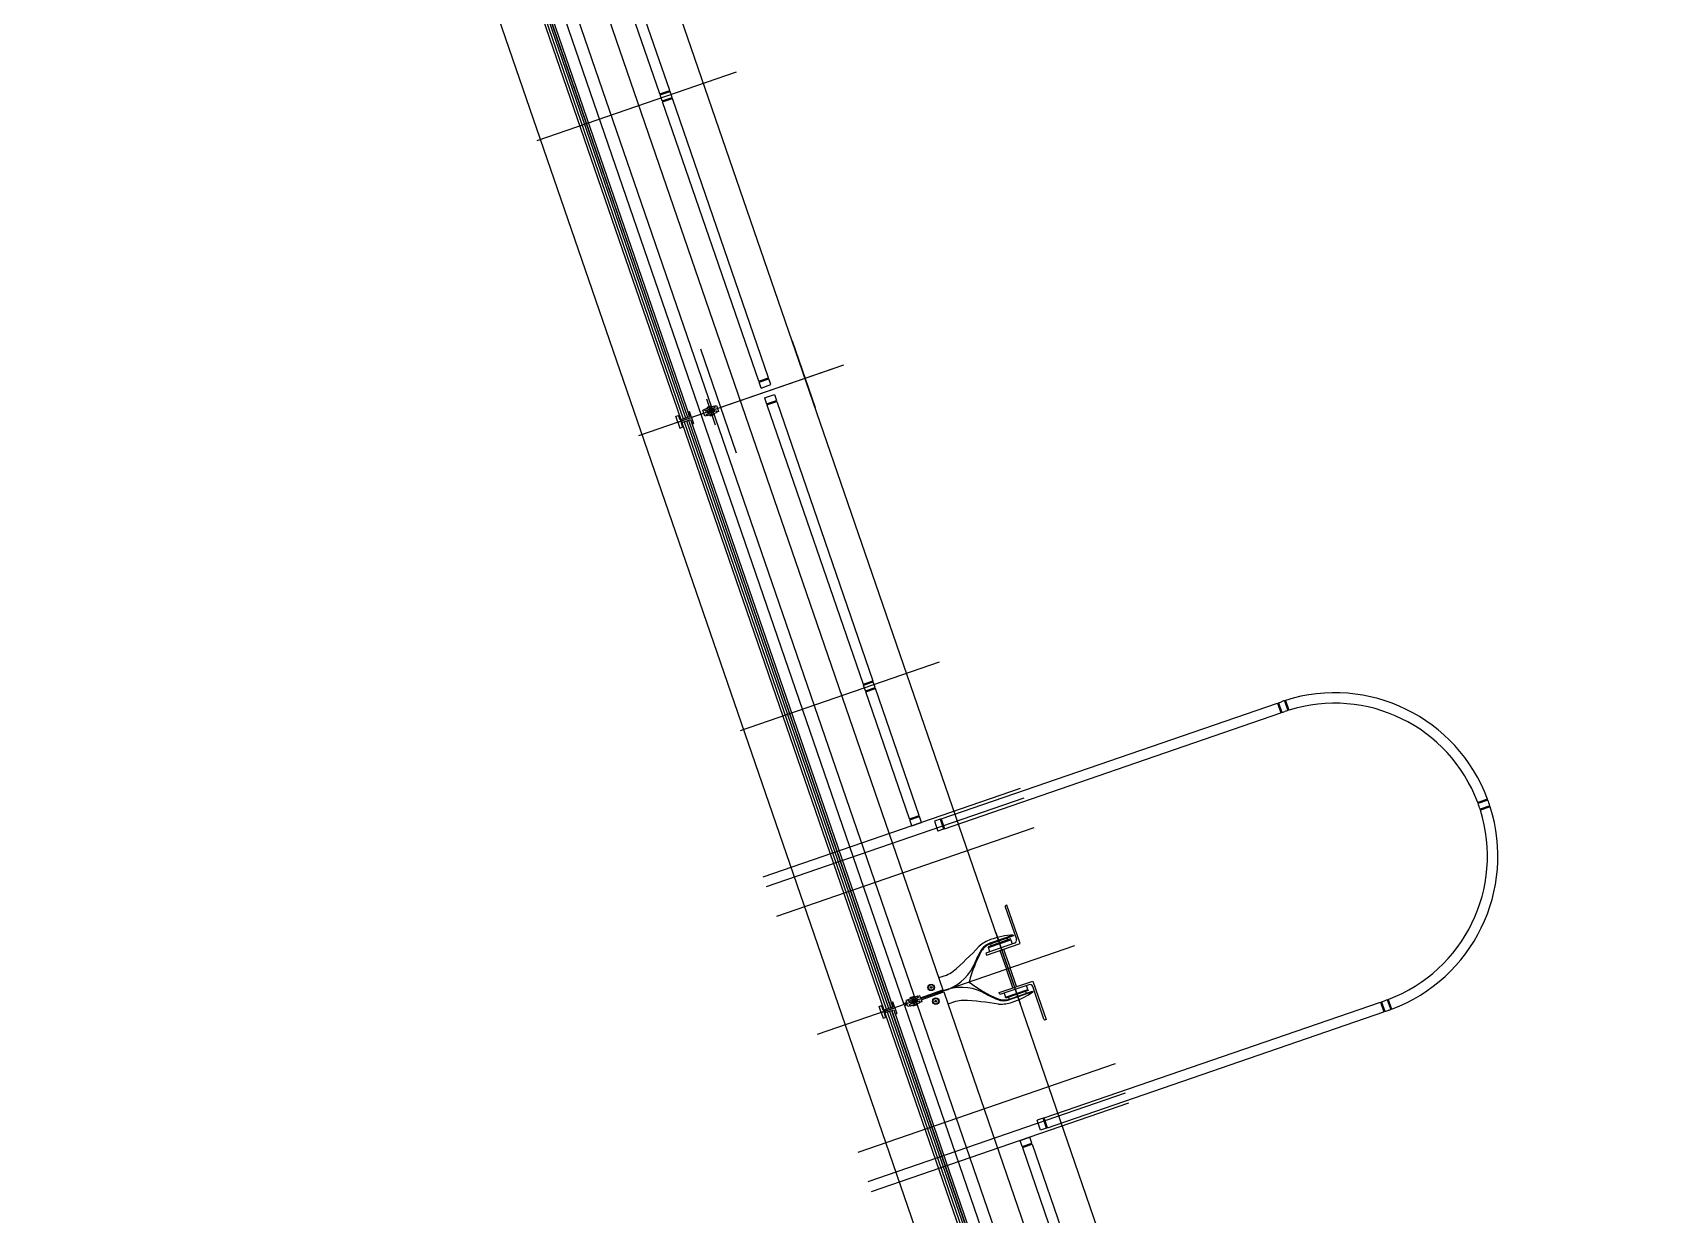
# Model space of a CAD drawing. Extents: x 809487 to 809680, y 818779 to 819225.
# Drawn here: x 809584.46 to 809592.28, y 818915.14 to 818920.82 of the extents above; entities that cross this region are included whole.
import ezdxf

# ---------------------------------------------------------------- set-up
doc = ezdxf.new("R2010")
doc.units = 0
for name, color, linetype in [('F-RC', 7, 'Continuous'), ('MAJ214__', 7, 'Continuous'), ('MAJ270__', 7, 'Continuous'), ('MAJ292__', 7, 'Continuous')]:
    doc.layers.add(name, color=color, linetype=linetype)

msp = doc.modelspace()

# ---------------------------------------------------------------- linework, layer by layer
at = {"layer": 'F-RC'}
for p, q in [((809587.4787, 818920.5232), (809587.0263, 818921.8371)), ((809587.526, 818920.5395), (809587.0809, 818921.8323)), ((809587.4803, 818920.5185), (809587.5276, 818920.5348)), ((809587.4984, 818920.53), (809587.526, 818920.5395)), ((809587.5257, 818920.5341), (809587.5241, 818920.5389)), ((809587.5374, 818920.5064), (809587.5276, 818920.5348)), ((809587.4787, 818920.5232), (809587.4984, 818920.53)), ((809587.4901, 818920.4902), (809587.4803, 818920.5185)), ((809587.4822, 818920.5192), (809587.4806, 818920.5239)), ((809587.4901, 818920.4902), (809587.5374, 818920.5064)), ((809587.4917, 818920.4854), (809587.539, 818920.5017)), ((809587.954, 818919.1428), (809587.4917, 818920.4854)), ((809587.4936, 818920.4861), (809587.492, 818920.4908)), ((809587.5371, 818920.5011), (809587.5355, 818920.5058)), ((809588.0013, 818919.1591), (809587.539, 818920.5017)), ((809587.954, 818919.1428), (809588.0013, 818919.1591)), ((809587.9557, 818919.1381), (809588.003, 818919.1543)), ((809587.9654, 818919.1097), (809587.9557, 818919.1381)), ((809587.9576, 818919.1387), (809587.9559, 818919.1434)), ((809588.0011, 818919.1537), (809587.9994, 818919.1584)), ((809588.0127, 818919.126), (809588.003, 818919.1543)), ((809587.9654, 818919.1097), (809588.0127, 818919.126)), ((809587.9817, 818919.0624), (809588.029, 818919.0787)), ((809587.9817, 818919.0624), (809587.9915, 818919.0341)), ((809587.9915, 818919.0341), (809588.0388, 818919.0503)), ((809588.029, 818919.0787), (809588.0388, 818919.0503)), ((809588.0369, 818919.0497), (809588.0385, 818919.045)), ((809587.9931, 818919.0293), (809588.0404, 818919.0456)), ((809587.9931, 818919.0293), (809588.4554, 818917.6867)), ((809587.9934, 818919.0347), (809587.995, 818919.03)), ((809588.0404, 818919.0456), (809588.5027, 818917.703)), ((809588.4554, 818917.6867), (809588.4751, 818917.6935)), ((809588.4571, 818917.682), (809588.5043, 818917.6982)), ((809588.4668, 818917.6536), (809588.4571, 818917.682)), ((809588.4589, 818917.6826), (809588.4573, 818917.6873)), ((809588.4668, 818917.6536), (809588.5141, 818917.6699)), ((809588.4684, 818917.6489), (809588.5157, 818917.6651)), ((809588.6784, 818917.039), (809588.4684, 818917.6489)), ((809588.4703, 818917.6495), (809588.4687, 818917.6542)), ((809588.4751, 818917.6935), (809588.5027, 818917.703)), ((809588.5024, 818917.6976), (809588.5008, 818917.7023)), ((809588.5141, 818917.6699), (809588.5043, 818917.6982)), ((809588.5138, 818917.6645), (809588.5122, 818917.6692)), ((809588.7257, 818917.0553), (809588.5157, 818917.6651)), ((809588.8315, 818917.0388), (809590.4485, 818917.5956)), ((809590.4485, 818917.5956), (809590.4647, 818917.5483)), ((809590.4491, 818917.5937), (809590.4538, 818917.5953)), ((809590.4532, 818917.5972), (809590.4674, 818917.6021)), ((809590.4532, 818917.5972), (809590.4695, 818917.55)), ((809590.4816, 818917.6069), (809590.4979, 818917.5596)), ((809590.4864, 818917.6084), (809590.5026, 818917.5611)), ((809588.8478, 818916.9916), (809590.4647, 818917.5483)), ((809590.4641, 818917.5502), (809590.4688, 818917.5518)), ((809590.4695, 818917.55), (809590.4836, 818917.5548)), ((809591.4584, 818917.1343), (809591.4111, 818917.118)), ((809591.4602, 818917.1296), (809591.4129, 818917.1133)), ((809591.4699, 818917.1012), (809591.4226, 818917.0849)), ((809591.4714, 818917.0965), (809591.4242, 818917.0802)), ((809588.6784, 818917.039), (809588.6981, 818917.0458)), ((809588.6801, 818917.0343), (809588.7273, 818917.0506)), ((809588.6898, 818917.0059), (809588.6801, 818917.0343)), ((809588.682, 818917.0349), (809588.6803, 818917.0397)), ((809588.6898, 818917.0059), (809588.7371, 818917.0222)), ((809588.6981, 818917.0458), (809588.7257, 818917.0553)), ((809588.7255, 818917.0499), (809588.7238, 818917.0546)), ((809588.7371, 818917.0222), (809588.7273, 818917.0506)), ((809588.8268, 818917.0372), (809588.7984, 818917.0274)), ((809588.7984, 818917.0274), (809588.8147, 818916.9802)), ((809588.8268, 818917.0372), (809588.8431, 818916.9899)), ((809588.8322, 818917.037), (809588.8274, 818917.0353)), ((809588.8315, 818917.0388), (809588.8478, 818916.9916)), ((809588.8431, 818916.9899), (809588.8147, 818916.9802)), ((809588.8471, 818916.9935), (809588.8424, 818916.9918)), ((809589.3264, 818915.6016), (809590.9433, 818916.1584)), ((809590.9433, 818916.1584), (809590.9596, 818916.1111)), ((809590.9481, 818916.16), (809590.9622, 818916.1649)), ((809590.9481, 818916.16), (809590.9643, 818916.1128)), ((809590.9764, 818916.1699), (809590.9927, 818916.1227)), ((809590.9811, 818916.1717), (809590.9973, 818916.1244)), ((809589.3427, 818915.5544), (809590.9596, 818916.1111)), ((809590.944, 818916.1565), (809590.9487, 818916.1581)), ((809590.959, 818916.113), (809590.9637, 818916.1147)), ((809590.9643, 818916.1128), (809590.9785, 818916.1176)), ((809589.3216, 818915.6), (809589.2933, 818915.5903)), ((809589.3096, 818915.543), (809589.2933, 818915.5903)), ((809589.3379, 818915.5527), (809589.3096, 818915.543)), ((809589.3379, 818915.5527), (809589.3216, 818915.6)), ((809589.327, 818915.5998), (809589.3223, 818915.5981)), ((809589.3427, 818915.5544), (809589.3264, 818915.6016)), ((809589.342, 818915.5563), (809589.3373, 818915.5546)), ((809589.2107, 818915.4931), (809589.258, 818915.5094)), ((809589.2205, 818915.4647), (809589.2107, 818915.4931)), ((809589.2205, 818915.4647), (809589.2678, 818915.481)), ((809589.2221, 818915.46), (809589.2694, 818915.4763)), ((809589.2221, 818915.46), (809589.4321, 818914.8501)), ((809589.224, 818915.4606), (809589.2224, 818915.4654)), ((809589.2678, 818915.481), (809589.258, 818915.5094)), ((809589.2675, 818915.4756), (809589.2659, 818915.4804)), ((809589.2694, 818915.4763), (809589.4794, 818914.8664))]:
    msp.add_line(p, q, dxfattribs=at)
for radius, start, end in [(0.785, 20.45992, 107.54008), (0.785, 107.90511, 109), (0.783, 107.53635, 107.90231), (0.735, 20.55926, 107.44074), (0.735, 107.83062, 109), (0.737, 107.44497, 107.83379), (0.785, 290.45992, 17.54008), (0.735, 17.83062, 20.16938), (0.737, 20.16621, 20.55503), (0.783, 20.09769, 20.46365), (0.785, 17.90511, 20.09489), (0.783, 17.53635, 17.90231), (0.735, 290.55926, 17.44074), (0.737, 17.44497, 17.83379), (0.735, 289, 290.16938), (0.737, 290.16621, 290.55503), (0.785, 289, 290.09489), (0.783, 290.09769, 290.46365)]:
    msp.add_arc((809590.7229, 818916.8599), radius, start, end, dxfattribs=at)
at = {"layer": 'MAJ214__'}
for p, q in [((809586.6185, 818921.7844), (809587.5903, 818918.962)), ((809586.6298, 818921.7883), (809587.6016, 818918.9659)), ((809586.6393, 818921.7915), (809587.6111, 818918.9692)), ((809586.64, 818921.7918), (809587.6118, 818918.9694)), ((809586.7007, 818921.8153), (809588.6508, 818916.1517)), ((809587.6955, 818919.0062), (809587.6851, 818919.0026)), ((809587.6948, 818918.9742), (809587.6851, 818919.0026)), ((809587.7052, 818918.9778), (809587.6948, 818918.9742)), ((809587.7028, 818918.9836), (809587.7104, 818918.9862)), ((809587.7355, 818919.0133), (809587.7047, 818919.0027)), ((809587.7056, 818919.0152), (809587.7273, 818919.0227)), ((809587.7062, 818919.0165), (809587.7056, 818919.0152)), ((809587.7065, 818919.0124), (809587.7056, 818919.0152)), ((809587.726, 818919.0233), (809587.7062, 818919.0165)), ((809587.7063, 818918.9769), (809587.7503, 818918.992)), ((809587.7065, 818919.0124), (809587.7283, 818919.0198)), ((809587.7084, 818919.013), (809587.7088, 818919.0121)), ((809587.7412, 818918.9968), (809587.7104, 818918.9862)), ((809587.7395, 818918.9872), (809587.7178, 818918.9797)), ((809587.7188, 818918.9769), (809587.7178, 818918.9797)), ((809587.7405, 818918.9844), (809587.7188, 818918.9769)), ((809587.72, 818918.9763), (809587.7188, 818918.9769)), ((809587.7193, 818918.9813), (809587.7195, 818918.9809)), ((809587.7201, 818918.9805), (809587.7195, 818918.9809)), ((809587.72, 818918.9763), (809587.7399, 818918.9831)), ((809587.726, 818919.0233), (809587.7273, 818919.0227)), ((809587.7264, 818919.0192), (809587.7267, 818919.0182)), ((809587.7283, 818919.0198), (809587.7273, 818919.0227)), ((809587.7357, 818919.0134), (809587.7432, 818919.016)), ((809587.7372, 818918.9864), (809587.7375, 818918.987)), ((809587.7373, 818918.9875), (809587.7375, 818918.987)), ((809587.7405, 818918.9844), (809587.7395, 818918.9872)), ((809587.7399, 818918.9831), (809587.7405, 818918.9844)), ((809587.7408, 818919.0218), (809587.7512, 818919.0254)), ((809587.7489, 818918.9995), (809587.7414, 818918.9968)), ((809587.761, 818918.997), (809587.7506, 818918.9934)), ((809587.7512, 818919.0254), (809587.761, 818918.997)), ((809587.5952, 818918.9478), (809588.567, 818916.1255)), ((809587.6065, 818918.9517), (809588.5783, 818916.1294)), ((809587.616, 818918.955), (809588.5878, 818916.1326)), ((809587.6167, 818918.9552), (809588.5885, 818916.1329)), ((809589.094, 818916.4924), (809589.2114, 818916.1515)), ((809589.0677, 818916.4379), (809589.0706, 818916.4294)), ((809589.1136, 818916.4064), (809589.1446, 818916.3164)), ((809589.1315, 818916.4126), (809589.1625, 818916.3226)), ((809589.151, 818916.4571), (809589.148, 818916.4655)), ((809589.1756, 818916.2264), (809589.1446, 818916.3164)), ((809589.1935, 818916.2326), (809589.1625, 818916.3226)), ((809588.6722, 818916.1696), (809588.6618, 818916.166)), ((809588.6618, 818916.166), (809588.665, 818916.1566)), ((809588.6725, 818916.171), (809588.7164, 818916.1862)), ((809588.6738, 818916.1636), (809588.6814, 818916.1662)), ((809588.7122, 818916.1768), (809588.6814, 818916.1662)), ((809588.704, 818916.1861), (809588.6823, 818916.1786)), ((809588.6829, 818916.1799), (809588.6823, 818916.1786)), ((809588.6823, 818916.1786), (809588.6833, 818916.1758)), ((809588.6829, 818916.1799), (809588.7028, 818916.1867)), ((809588.705, 818916.1833), (809588.6833, 818916.1758)), ((809588.6856, 818916.1766), (809588.6853, 818916.176)), ((809588.6855, 818916.1755), (809588.6853, 818916.176)), ((809588.7179, 818916.1602), (809588.6871, 818916.1496)), ((809588.7026, 818916.1825), (809588.7033, 818916.1822)), ((809588.7028, 818916.1867), (809588.704, 818916.1861)), ((809588.7034, 818916.1817), (809588.7033, 818916.1822)), ((809588.704, 818916.1861), (809588.705, 818916.1833)), ((809588.72, 818916.1794), (809588.7124, 818916.1768)), ((809588.7279, 818916.1888), (809588.7175, 818916.1852)), ((809588.7257, 818916.1629), (809588.7181, 818916.1603)), ((809588.7377, 818916.1604), (809588.7273, 818916.1569)), ((809588.7312, 818916.1794), (809588.7279, 818916.1888)), ((809588.7312, 818916.1794), (809588.8399, 818916.2168)), ((809588.7345, 818916.1699), (809588.8432, 818916.2073)), ((809588.7345, 818916.1699), (809588.7377, 818916.1604)), ((809589.1588, 818916.1733), (809589.1558, 818916.1818)), ((809589.2362, 818916.2095), (809589.2391, 818916.201)), ((809588.5719, 818916.1113), (809589.5437, 818913.2889)), ((809588.5832, 818916.1152), (809589.555, 818913.2928)), ((809588.5927, 818916.1184), (809589.5645, 818913.2961)), ((809588.5934, 818916.1187), (809589.5652, 818913.2963)), ((809588.6508, 818916.1517), (809588.665, 818916.1566)), ((809588.6541, 818916.1422), (809588.6683, 818916.1471)), ((809588.6541, 818916.1422), (809590.6042, 818910.4786)), ((809588.6715, 818916.1377), (809588.6683, 818916.1471)), ((809588.682, 818916.1412), (809588.6715, 818916.1377)), ((809588.6795, 818916.147), (809588.6871, 818916.1496)), ((809588.683, 818916.1403), (809588.727, 818916.1554)), ((809588.7162, 818916.1507), (809588.6945, 818916.1432)), ((809588.6955, 818916.1403), (809588.6945, 818916.1432)), ((809588.7172, 818916.1478), (809588.6955, 818916.1403)), ((809588.6967, 818916.1397), (809588.6955, 818916.1403)), ((809588.6961, 818916.1448), (809588.6962, 818916.1443)), ((809588.6968, 818916.144), (809588.6962, 818916.1443)), ((809588.6967, 818916.1397), (809588.7166, 818916.1466)), ((809588.7139, 818916.1499), (809588.7142, 818916.1505)), ((809588.714, 818916.151), (809588.7142, 818916.1505)), ((809588.7172, 818916.1478), (809588.7162, 818916.1507)), ((809588.7166, 818916.1466), (809588.7172, 818916.1478))]:
    msp.add_line(p, q, dxfattribs=at)
for points in [[(809587.7397, 818919.0227), (809587.6958, 818919.0076)], [(809589.0455, 818916.3936), (809589.0488, 818916.3841), (809589.2105, 818916.4398), (809589.147, 818916.6243), (809589.1423, 818916.6226)], [(809589.1392, 818916.6163), (809589.1929, 818916.4602)], [(809589.1778, 818916.4802), (809589.065, 818916.4414)], [(809589.1836, 818916.4411), (809589.0455, 818916.3936)], [(809589.0654, 818916.4004), (809589.0585, 818916.4205), (809589.1663, 818916.4576), (809589.1732, 818916.4375)], [(809589.114, 818916.1946), (809589.1108, 818916.2041), (809589.2725, 818916.2598), (809589.336, 818916.0753), (809589.3313, 818916.0737)], [(809589.2521, 818916.2422), (809589.114, 818916.1946)], [(809589.1339, 818916.2015), (809589.1408, 818916.1814), (809589.2486, 818916.2185), (809589.2417, 818916.2386)], [(809589.2716, 818916.2078), (809589.1588, 818916.1689)], [(809589.325, 818916.0768), (809589.2712, 818916.2329)]]:
    msp.add_lwpolyline(points, dxfattribs=at)
for points in [[(809589.1663, 818916.4576), (809589.1648, 818916.4619), (809589.057, 818916.4247), (809589.0585, 818916.4205)], [(809589.2486, 818916.2185), (809589.2501, 818916.2142), (809589.1423, 818916.1771), (809589.1408, 818916.1814)]]:
    msp.add_lwpolyline(points, close=True, dxfattribs=at)
for centre, radius in [((809587.723, 818918.9998), 0.006), ((809588.7829, 818916.2289), 0.0155), ((809588.7829, 818916.2289), 0.0135), ((809588.7829, 818916.2289), 0.0042), ((809588.8057, 818916.1627), 0.0155), ((809588.8057, 818916.1627), 0.0135), ((809588.8057, 818916.1627), 0.0042)]:
    msp.add_circle(centre, radius, dxfattribs=at)
for centre, radius, start, end in [((809587.723, 818918.9998), 0.0095, 145.18264, 252.81736), ((809587.723, 818918.9998), 0.0109, 101.1265, 116.87349), ((809587.723, 818918.9998), 0.0109, 281.1265, 296.87349), ((809587.723, 818918.9998), 0.0095, 326.69488, 71.30512), ((809589.1439, 818916.6179), 0.005, 109, 199), ((809589.5131, 818916.1223), 0.567, 149.96236, 158.10407), ((809589.0908, 818916.3665), 0.0792, 109, 149.96236), ((809589.1788, 818916.4553), 0.015, 289, 19), ((809588.7792, 818916.4341), 0.2307, 285.67731, 333.23123), ((809588.9684, 818916.3412), 0.02, 326.67541, 338.10407), ((809589.257, 818916.228), 0.015, 19, 109), ((809588.6997, 818916.1632), 0.0095, 145.18264, 199.00008), ((809588.6997, 818916.1632), 0.0095, 198.99991, 252.81736), ((809588.6997, 818916.1632), 0.006, 18.99986, 199.00013), ((809588.6997, 818916.1632), 0.006, 198.99986, 19.00013), ((809588.6997, 818916.1632), 0.0109, 101.1265, 116.87349), ((809588.6997, 818916.1632), 0.0095, 18.99991, 71.30512), ((809588.6997, 818916.1632), 0.0095, 326.69488, 19.00008), ((809588.9291, 818915.9987), 0.2307, 64.76877, 112.32268), ((809589.021, 818916.1884), 0.02, 59.89592, 71.32459), ((809589.3155, 818916.6962), 0.567, 239.89592, 248.03764), ((809589.133, 818916.2438), 0.0792, 248.03764, 289), ((809588.6997, 818916.1632), 0.0109, 281.1265, 296.87349), ((809589.3297, 818916.0784), 0.005, 199, 289)]:
    msp.add_arc(centre, radius, start, end, dxfattribs=at)
for points, degree in [([(809587.6955, 818919.0068), (809587.6955, 818919.0069), (809587.6955, 818919.007), (809587.6955, 818919.0071), (809587.6955, 818919.0071), (809587.6955, 818919.0072), (809587.6955, 818919.0072), (809587.6955, 818919.0073), (809587.6956, 818919.0073), (809587.6956, 818919.0074), (809587.6956, 818919.0074), (809587.6956, 818919.0075), (809587.6957, 818919.0075), (809587.6957, 818919.0076), (809587.6957, 818919.0076), (809587.6958, 818919.0076)], 3), ([(809587.6963, 818919.0007), (809587.6962, 818919.001), (809587.6961, 818919.0014), (809587.6959, 818919.0022), (809587.6958, 818919.0028), (809587.6956, 818919.0039), (809587.6956, 818919.0044), (809587.6955, 818919.0056), (809587.6955, 818919.0062), (809587.6955, 818919.0068)], 3), ([(809587.6963, 818919.0007), (809587.6963, 818919.0007), (809587.6963, 818919.0006), (809587.6963, 818919.0006), (809587.6963, 818919.0006), (809587.6964, 818919.0005), (809587.6964, 818919.0005), (809587.6964, 818919.0005)], 3), ([(809587.6971, 818919.0001), (809587.6971, 818919.0001), (809587.6971, 818919.0001), (809587.6971, 818919.0001), (809587.697, 818919.0001), (809587.697, 818919.0001), (809587.6969, 818919.0001), (809587.6968, 818919.0001), (809587.6967, 818919.0001), (809587.6966, 818919.0002), (809587.6965, 818919.0002), (809587.6964, 818919.0004), (809587.6964, 818919.0004), (809587.6964, 818919.0005)], 3), ([(809587.6971, 818919.0001), (809587.6978, 818919.0003), (809587.6984, 818919.0006), (809587.7, 818919.0011), (809587.701, 818919.0014), (809587.7025, 818919.002), (809587.7031, 818919.0022), (809587.7041, 818919.0025), (809587.7044, 818919.0026), (809587.7047, 818919.0027)], 3), ([(809587.6971, 818919.0001), (809587.698, 818919.0004), (809587.6989, 818919.0007), (809587.6998, 818919.001), (809587.701, 818919.0015), (809587.7023, 818919.0019), (809587.7036, 818919.0023), (809587.704, 818919.0025), (809587.7043, 818919.0026), (809587.7047, 818919.0027)], 3), ([(809587.7025, 818918.9828), (809587.7024, 818918.9828), (809587.7024, 818918.9829), (809587.7024, 818918.983), (809587.7024, 818918.9831), (809587.7025, 818918.9832), (809587.7025, 818918.9833), (809587.7026, 818918.9834), (809587.7026, 818918.9834), (809587.7027, 818918.9835), (809587.7028, 818918.9836), (809587.7028, 818918.9836), (809587.7028, 818918.9836), (809587.7028, 818918.9836)], 3), ([(809587.7025, 818918.9828), (809587.7025, 818918.9828), (809587.7025, 818918.9828), (809587.7025, 818918.9827), (809587.7025, 818918.9827), (809587.7025, 818918.9827), (809587.7025, 818918.9826), (809587.7025, 818918.9826)], 3), ([(809587.7057, 818918.9773), (809587.7053, 818918.9777), (809587.7049, 818918.9782), (809587.7043, 818918.9792), (809587.704, 818918.9797), (809587.7034, 818918.9807), (809587.7032, 818918.9812), (809587.7028, 818918.982), (809587.7026, 818918.9823), (809587.7025, 818918.9826)], 3), ([(809587.7047, 818919.0027), (809587.7047, 818919.0027), (809587.7047, 818919.0027), (809587.7048, 818919.0026), (809587.7049, 818919.0024), (809587.705, 818919.0018), (809587.705, 818919.0014), (809587.7052, 818919.0001), (809587.7054, 818918.9991), (809587.7058, 818918.9969), (809587.7061, 818918.9957), (809587.7069, 818918.9933), (809587.7073, 818918.9922), (809587.7083, 818918.9901), (809587.7088, 818918.9892), (809587.7096, 818918.9879), (809587.7098, 818918.9874), (809587.7102, 818918.9868), (809587.7103, 818918.9866), (809587.7104, 818918.9863), (809587.7104, 818918.9862), (809587.7104, 818918.9862)], 3), ([(809587.7063, 818918.9769), (809587.7063, 818918.9768), (809587.7063, 818918.9768), (809587.7062, 818918.9769), (809587.7062, 818918.9769), (809587.7061, 818918.9769), (809587.706, 818918.9769), (809587.706, 818918.977), (809587.706, 818918.977), (809587.7059, 818918.977), (809587.7059, 818918.977), (809587.7058, 818918.9771), (809587.7058, 818918.9771), (809587.7057, 818918.9772), (809587.7057, 818918.9772), (809587.7057, 818918.9773)], 3), ([(809587.716, 818919.0063), (809587.7159, 818919.0063), (809587.7159, 818919.0063), (809587.7159, 818919.0062), (809587.7158, 818919.0061), (809587.7157, 818919.0059), (809587.7156, 818919.0057), (809587.7153, 818919.0054), (809587.7152, 818919.0052), (809587.7151, 818919.005)], 3), ([(809587.7181, 818919.0096), (809587.717, 818919.0078), (809587.716, 818919.0063)], 2), ([(809587.72, 818918.9908), (809587.7202, 818918.9907), (809587.7204, 818918.9907), (809587.7208, 818918.9905), (809587.721, 818918.9905), (809587.7212, 818918.9904), (809587.7213, 818918.9903), (809587.7214, 818918.9903), (809587.7215, 818918.9903), (809587.7215, 818918.9903)], 3), ([(809587.7246, 818919.0093), (809587.7229, 818919.0099), (809587.7209, 818919.0105)], 2), ([(809587.7215, 818918.9903), (809587.7232, 818918.9897), (809587.7252, 818918.989)], 2), ([(809587.7261, 818919.0088), (809587.7259, 818919.0089), (809587.7257, 818919.0089), (809587.7253, 818919.0091), (809587.7251, 818919.0091), (809587.7248, 818919.0092), (809587.7247, 818919.0092), (809587.7246, 818919.0093), (809587.7246, 818919.0093), (809587.7246, 818919.0093)], 3), ([(809587.728, 818918.99), (809587.7291, 818918.9917), (809587.7301, 818918.9933)], 2), ([(809587.7301, 818918.9933), (809587.7301, 818918.9933), (809587.7301, 818918.9933), (809587.7302, 818918.9934), (809587.7302, 818918.9935), (809587.7304, 818918.9937), (809587.7305, 818918.9939), (809587.7307, 818918.9942), (809587.7309, 818918.9944), (809587.731, 818918.9946)], 3), ([(809587.7355, 818919.0133), (809587.7356, 818919.0134), (809587.7356, 818919.0134), (809587.7357, 818919.0134)], 2), ([(809587.7355, 818919.0133), (809587.7356, 818919.0134), (809587.7356, 818919.0134), (809587.7357, 818919.0134)], 2), ([(809587.7414, 818918.9968), (809587.7413, 818918.9969), (809587.7413, 818918.9969), (809587.7413, 818918.997), (809587.7412, 818918.9972), (809587.7411, 818918.9978), (809587.741, 818918.9982), (809587.7409, 818918.9994), (809587.7407, 818919.0005), (809587.7403, 818919.0027), (809587.74, 818919.0039), (809587.7392, 818919.0062), (809587.7388, 818919.0073), (809587.7378, 818919.0094), (809587.7373, 818919.0104), (809587.7365, 818919.0117), (809587.7362, 818919.0121), (809587.7359, 818919.0128), (809587.7358, 818919.013), (809587.7357, 818919.0133), (809587.7357, 818919.0133), (809587.7357, 818919.0134)], 3), ([(809587.7397, 818919.0227), (809587.7398, 818919.0227), (809587.7398, 818919.0227), (809587.7399, 818919.0227), (809587.7399, 818919.0227), (809587.74, 818919.0227), (809587.74, 818919.0227), (809587.7401, 818919.0226), (809587.7401, 818919.0226), (809587.7402, 818919.0226), (809587.7402, 818919.0225), (809587.7403, 818919.0225), (809587.7403, 818919.0225), (809587.7404, 818919.0224), (809587.7404, 818919.0224), (809587.7404, 818919.0223)], 3), ([(809587.7404, 818919.0223), (809587.7408, 818919.0218), (809587.7411, 818919.0214), (809587.7418, 818919.0204), (809587.7421, 818919.0199), (809587.7427, 818919.0189), (809587.7429, 818919.0184), (809587.7433, 818919.0176), (809587.7434, 818919.0173), (809587.7436, 818919.017)], 3), ([(809587.7414, 818918.9968), (809587.7413, 818918.9968), (809587.7413, 818918.9968), (809587.7412, 818918.9968)], 2), ([(809587.7436, 818919.0168), (809587.7436, 818919.0167), (809587.7436, 818919.0167), (809587.7437, 818919.0166), (809587.7437, 818919.0165), (809587.7436, 818919.0164), (809587.7436, 818919.0163), (809587.7435, 818919.0162), (809587.7435, 818919.0161), (809587.7434, 818919.0161), (809587.7433, 818919.016), (809587.7432, 818919.016), (809587.7432, 818919.016), (809587.7432, 818919.016)], 3), ([(809587.7436, 818919.0168), (809587.7436, 818919.0168), (809587.7436, 818919.0168), (809587.7436, 818919.0168), (809587.7436, 818919.0169), (809587.7436, 818919.0169), (809587.7436, 818919.0169), (809587.7436, 818919.017)], 3), ([(809587.7489, 818918.9995), (809587.7489, 818918.9995), (809587.7489, 818918.9995), (809587.749, 818918.9995), (809587.749, 818918.9995), (809587.7491, 818918.9995), (809587.7491, 818918.9995), (809587.7493, 818918.9995), (809587.7493, 818918.9995), (809587.7495, 818918.9994), (809587.7495, 818918.9993), (809587.7496, 818918.9992), (809587.7497, 818918.9992), (809587.7497, 818918.9991)], 3), ([(809587.7498, 818918.9989), (809587.7498, 818918.9989), (809587.7498, 818918.9989), (809587.7497, 818918.999), (809587.7497, 818918.999), (809587.7497, 818918.9991), (809587.7497, 818918.9991), (809587.7497, 818918.9991)], 3), ([(809587.7498, 818918.9989), (809587.7499, 818918.9986), (809587.75, 818918.9982), (809587.7502, 818918.9974), (809587.7503, 818918.9968), (809587.7504, 818918.9957), (809587.7505, 818918.9951), (809587.7506, 818918.9939), (809587.7506, 818918.9933), (809587.7506, 818918.9927)], 3), ([(809587.7506, 818918.9927), (809587.7506, 818918.9927), (809587.7506, 818918.9926), (809587.7506, 818918.9925), (809587.7506, 818918.9925), (809587.7506, 818918.9924), (809587.7506, 818918.9923), (809587.7505, 818918.9923), (809587.7505, 818918.9923), (809587.7505, 818918.9922), (809587.7505, 818918.9922), (809587.7504, 818918.9921), (809587.7504, 818918.9921), (809587.7504, 818918.992), (809587.7503, 818918.992), (809587.7503, 818918.992)], 3), ([(809588.6725, 818916.171), (809588.6724, 818916.171), (809588.6724, 818916.171), (809588.6723, 818916.1709), (809588.6723, 818916.1709), (809588.6723, 818916.1708), (809588.6723, 818916.1708), (809588.6722, 818916.1707), (809588.6722, 818916.1707), (809588.6722, 818916.1706), (809588.6722, 818916.1706), (809588.6722, 818916.1705), (809588.6722, 818916.1705), (809588.6722, 818916.1704), (809588.6722, 818916.1703), (809588.6722, 818916.1703)], 3), ([(809588.6722, 818916.1703), (809588.6722, 818916.1697), (809588.6722, 818916.1691), (809588.6723, 818916.1679), (809588.6723, 818916.1673), (809588.6725, 818916.1662), (809588.6726, 818916.1657), (809588.6728, 818916.1648), (809588.6729, 818916.1645), (809588.673, 818916.1641)], 3), ([(809588.6731, 818916.1639), (809588.6731, 818916.164), (809588.6731, 818916.164), (809588.673, 818916.164), (809588.673, 818916.164), (809588.673, 818916.1641), (809588.673, 818916.1641), (809588.673, 818916.1641)], 3), ([(809588.6731, 818916.1639), (809588.6731, 818916.1639), (809588.6731, 818916.1639), (809588.6731, 818916.1638), (809588.6732, 818916.1637), (809588.6733, 818916.1636), (809588.6734, 818916.1636), (809588.6735, 818916.1635), (809588.6736, 818916.1635), (809588.6737, 818916.1635), (809588.6738, 818916.1635), (809588.6738, 818916.1636), (809588.6738, 818916.1636), (809588.6738, 818916.1636)], 3), ([(809588.6833, 818916.1576), (809588.683, 818916.1586), (809588.6827, 818916.1596), (809588.6822, 818916.1618), (809588.682, 818916.1628), (809588.6818, 818916.1643), (809588.6817, 818916.1649), (809588.6816, 818916.1656), (809588.6816, 818916.1658), (809588.6815, 818916.1661), (809588.6814, 818916.1661), (809588.6814, 818916.1662)], 3), ([(809588.6918, 818916.1685), (809588.6919, 818916.1686), (809588.692, 818916.1688), (809588.6923, 818916.1692), (809588.6924, 818916.1693), (809588.6925, 818916.1696), (809588.6926, 818916.1696), (809588.6926, 818916.1697), (809588.6926, 818916.1697), (809588.6927, 818916.1698)], 3), ([(809588.6927, 818916.1698), (809588.6937, 818916.1713), (809588.6948, 818916.173)], 2), ([(809588.6976, 818916.174), (809588.6996, 818916.1733), (809588.7013, 818916.1727)], 2), ([(809588.7013, 818916.1727), (809588.7013, 818916.1727), (809588.7014, 818916.1727), (809588.7014, 818916.1727), (809588.7015, 818916.1727), (809588.7018, 818916.1726), (809588.702, 818916.1725), (809588.7024, 818916.1724), (809588.7026, 818916.1723), (809588.7028, 818916.1722)], 3), ([(809588.7124, 818916.1768), (809588.7123, 818916.1768), (809588.7123, 818916.1768), (809588.7122, 818916.1768)], 2), ([(809588.7124, 818916.1768), (809588.7124, 818916.1768), (809588.7124, 818916.1768), (809588.7124, 818916.1766), (809588.7125, 818916.1765), (809588.7127, 818916.1759), (809588.7129, 818916.1756), (809588.7136, 818916.1745), (809588.7141, 818916.1736), (809588.7151, 818916.1715), (809588.7156, 818916.1704), (809588.7161, 818916.1691), (809588.7161, 818916.169), (809588.7162, 818916.1689)], 3), ([(809588.7181, 818916.1603), (809588.7181, 818916.1603), (809588.718, 818916.1603), (809588.718, 818916.1605), (809588.7179, 818916.1607), (809588.7178, 818916.1612), (809588.7177, 818916.1616), (809588.7176, 818916.1629), (809588.7174, 818916.1639), (809588.717, 818916.1662), (809588.7167, 818916.1674), (809588.7163, 818916.1687), (809588.7162, 818916.1688), (809588.7162, 818916.1689)], 3), ([(809588.7171, 818916.1858), (809588.7171, 818916.1858), (809588.717, 818916.1859), (809588.717, 818916.1859), (809588.7169, 818916.186), (809588.7169, 818916.186), (809588.7168, 818916.186), (809588.7168, 818916.1861), (809588.7168, 818916.1861), (809588.7167, 818916.1861), (809588.7167, 818916.1861), (809588.7166, 818916.1862), (809588.7166, 818916.1862), (809588.7165, 818916.1862), (809588.7165, 818916.1862), (809588.7164, 818916.1862)], 3), ([(809588.7203, 818916.1804), (809588.7201, 818916.1807), (809588.72, 818916.181), (809588.7196, 818916.1818), (809588.7194, 818916.1823), (809588.7188, 818916.1833), (809588.7185, 818916.1838), (809588.7179, 818916.1848), (809588.7175, 818916.1853), (809588.7171, 818916.1858)], 3), ([(809588.7181, 818916.1603), (809588.718, 818916.1603), (809588.718, 818916.1603), (809588.7179, 818916.1602)], 2), ([(809588.72, 818916.1794), (809588.72, 818916.1794), (809588.72, 818916.1794), (809588.72, 818916.1795), (809588.72, 818916.1795), (809588.7201, 818916.1795), (809588.7201, 818916.1795), (809588.7202, 818916.1796), (809588.7203, 818916.1797), (809588.7203, 818916.1798), (809588.7204, 818916.1799), (809588.7204, 818916.1801), (809588.7204, 818916.1801), (809588.7203, 818916.1802)], 3), ([(809588.7203, 818916.1804), (809588.7203, 818916.1804), (809588.7203, 818916.1804), (809588.7203, 818916.1803), (809588.7203, 818916.1803), (809588.7203, 818916.1802), (809588.7203, 818916.1802), (809588.7203, 818916.1802)], 3), ([(809588.7257, 818916.1629), (809588.7257, 818916.1629), (809588.7257, 818916.1629), (809588.7257, 818916.1629), (809588.7257, 818916.1629), (809588.7258, 818916.1629), (809588.7259, 818916.1629), (809588.726, 818916.1629), (809588.726, 818916.1629), (809588.7262, 818916.1628), (809588.7262, 818916.1628), (809588.7264, 818916.1627), (809588.7264, 818916.1626), (809588.7264, 818916.1625)], 3), ([(809588.7265, 818916.1623), (809588.7265, 818916.1624), (809588.7265, 818916.1624), (809588.7264, 818916.1624), (809588.7264, 818916.1625), (809588.7264, 818916.1625), (809588.7264, 818916.1625), (809588.7264, 818916.1625)], 3), ([(809588.7265, 818916.1623), (809588.7266, 818916.162), (809588.7267, 818916.1617), (809588.7269, 818916.1608), (809588.727, 818916.1603), (809588.7271, 818916.1591), (809588.7272, 818916.1586), (809588.7273, 818916.1574), (809588.7273, 818916.1568), (809588.7273, 818916.1562)], 3), ([(809588.6792, 818916.1463), (809588.6791, 818916.1463), (809588.6791, 818916.1463), (809588.6791, 818916.1464), (809588.6791, 818916.1465), (809588.6792, 818916.1467), (809588.6792, 818916.1467), (809588.6793, 818916.1468), (809588.6793, 818916.1469), (809588.6794, 818916.147), (809588.6795, 818916.147), (809588.6795, 818916.147), (809588.6795, 818916.147), (809588.6795, 818916.147)], 3), ([(809588.6792, 818916.1463), (809588.6792, 818916.1462), (809588.6792, 818916.1462), (809588.6792, 818916.1462), (809588.6792, 818916.1462), (809588.6792, 818916.1461), (809588.6792, 818916.1461), (809588.6792, 818916.1461)], 3), ([(809588.6824, 818916.1407), (809588.682, 818916.1412), (809588.6816, 818916.1417), (809588.681, 818916.1427), (809588.6807, 818916.1431), (809588.6801, 818916.1441), (809588.6799, 818916.1446), (809588.6795, 818916.1454), (809588.6794, 818916.1457), (809588.6792, 818916.1461)], 3), ([(809588.683, 818916.1403), (809588.683, 818916.1403), (809588.683, 818916.1403), (809588.6829, 818916.1403), (809588.6829, 818916.1403), (809588.6828, 818916.1403), (809588.6828, 818916.1404), (809588.6827, 818916.1404), (809588.6827, 818916.1404), (809588.6826, 818916.1405), (809588.6826, 818916.1405), (809588.6825, 818916.1405), (809588.6825, 818916.1406), (809588.6824, 818916.1406), (809588.6824, 818916.1407), (809588.6824, 818916.1407)], 3), ([(809588.6833, 818916.1576), (809588.6837, 818916.1566), (809588.6841, 818916.1556), (809588.685, 818916.1536), (809588.6855, 818916.1527), (809588.6863, 818916.1514), (809588.6866, 818916.1509), (809588.6869, 818916.1502), (809588.687, 818916.15), (809588.6871, 818916.1498), (809588.6871, 818916.1497), (809588.6871, 818916.1496)], 3), ([(809588.6967, 818916.1542), (809588.6969, 818916.1542), (809588.6971, 818916.1541), (809588.6975, 818916.154), (809588.6977, 818916.1539), (809588.698, 818916.1538), (809588.698, 818916.1538), (809588.6981, 818916.1537), (809588.6982, 818916.1537), (809588.6982, 818916.1537)], 3), ([(809588.6982, 818916.1537), (809588.6999, 818916.1532), (809588.7019, 818916.1525)], 2), ([(809588.7047, 818916.1535), (809588.7058, 818916.1552), (809588.7068, 818916.1567)], 2), ([(809588.7068, 818916.1567), (809588.7068, 818916.1567), (809588.7068, 818916.1568), (809588.7069, 818916.1568), (809588.707, 818916.1569), (809588.7071, 818916.1571), (809588.7072, 818916.1573), (809588.7075, 818916.1577), (809588.7076, 818916.1579), (809588.7077, 818916.158)], 3), ([(809588.7273, 818916.1562), (809588.7273, 818916.1561), (809588.7273, 818916.1561), (809588.7273, 818916.1559), (809588.7273, 818916.1559), (809588.7273, 818916.1558), (809588.7273, 818916.1558), (809588.7272, 818916.1557), (809588.7272, 818916.1557), (809588.7272, 818916.1556), (809588.7272, 818916.1556), (809588.7271, 818916.1555), (809588.7271, 818916.1555), (809588.7271, 818916.1555), (809588.727, 818916.1554), (809588.727, 818916.1554)], 3)]:
    msp.add_open_spline(points, degree=degree, dxfattribs=at)
at = {"layer": 'MAJ270__'}
for p, q in [((809589.1535, 818916.3195), (809587.2001, 818921.9926)), ((809586.7574, 818921.8349), (809590.6626, 818910.4934)), ((809587.8455, 818920.6284), (809586.8873, 818920.2984)), ((809587.6734, 818919.2974), (809587.8451, 818918.7988)), ((809588.1147, 818919.3364), (809588.2248, 818919.0168)), ((809588.3338, 818919.2101), (809587.3756, 818918.8802)), ((809587.7467, 818918.9311), (809587.7039, 818919.0554)), ((809587.5836, 818918.9438), (809587.5787, 818918.958)), ((809588.8222, 818917.7918), (809587.864, 818917.4619)), ((809589.2116, 818917.1856), (809587.9741, 818916.7595)), ((809589.2279, 818917.1383), (809587.9904, 818916.7122)), ((809589.2767, 818916.9965), (809588.0392, 818916.5704)), ((809589.4721, 818916.4292), (809588.2346, 818916.0031)), ((809591.107, 818910.6464), (809589.1535, 818916.3195)), ((809588.5603, 818916.1073), (809588.5554, 818916.1215)), ((809589.6674, 818915.8619), (809588.4299, 818915.4358)), ((809589.7162, 818915.72), (809588.4788, 818915.2939)), ((809589.7325, 818915.6728), (809588.495, 818915.2467))]:
    msp.add_line(p, q, dxfattribs=at)
msp.add_lwpolyline([(809588.361, 818919.2195), (809587.6034, 818918.9586)], dxfattribs=at)
for centre in [(809587.5812, 818918.9509), (809588.5579, 818916.1144)]:
    msp.add_circle(centre, 0.003, dxfattribs=at)
at = {"layer": 'MAJ292__'}
for p, q in [((809584.4619, 818927.3955), (809588.3688, 818916.0493)), ((809586.8898, 818921.8804), (809588.8399, 818916.2168)), ((809586.6494, 818921.795), (809587.6213, 818918.9727)), ((809586.6069, 818921.7804), (809587.5787, 818918.958)), ((809587.5558, 818918.9739), (809587.5681, 818918.9782)), ((809587.5655, 818918.9456), (809587.5558, 818918.9739)), ((809587.5754, 818918.9569), (809587.5681, 818918.9782)), ((809587.5754, 818918.9569), (809587.6213, 818918.9727)), ((809587.6139, 818918.994), (809587.6213, 818918.9965)), ((809587.6213, 818918.9727), (809587.6139, 818918.994)), ((809587.631, 818918.9681), (809587.6213, 818918.9965)), ((809587.5655, 818918.9456), (809587.631, 818918.9681)), ((809587.5655, 818918.9456), (809587.631, 818918.9681)), ((809587.5655, 818918.9456), (809587.5753, 818918.9172)), ((809587.5753, 818918.9172), (809587.5876, 818918.9214)), ((809587.5803, 818918.9427), (809587.6262, 818918.9585)), ((809587.5803, 818918.9427), (809587.5876, 818918.9214)), ((809587.5836, 818918.9438), (809588.5554, 818916.1215)), ((809587.6262, 818918.9585), (809588.598, 818916.1361)), ((809587.6262, 818918.9585), (809587.6335, 818918.9372)), ((809587.631, 818918.9681), (809587.6408, 818918.9397)), ((809587.6335, 818918.9372), (809587.6408, 818918.9397)), ((809588.5906, 818916.1574), (809588.598, 818916.1599)), ((809588.6077, 818916.1316), (809588.598, 818916.1599)), ((809588.8432, 818916.2073), (809590.7933, 818910.5437)), ((809588.5325, 818916.1374), (809588.5448, 818916.1416)), ((809588.5422, 818916.109), (809588.5325, 818916.1374)), ((809588.5422, 818916.109), (809588.6077, 818916.1316)), ((809588.5422, 818916.109), (809588.6077, 818916.1316)), ((809588.5422, 818916.109), (809588.552, 818916.0806)), ((809588.5521, 818916.1203), (809588.5448, 818916.1416)), ((809588.552, 818916.0806), (809588.5643, 818916.0849)), ((809588.5521, 818916.1203), (809588.598, 818916.1361)), ((809588.557, 818916.1061), (809588.6029, 818916.1219)), ((809588.557, 818916.1061), (809588.5643, 818916.0849)), ((809588.5603, 818916.1073), (809589.5321, 818913.2849)), ((809588.598, 818916.1361), (809588.5906, 818916.1574)), ((809588.6029, 818916.1219), (809589.5747, 818913.2996)), ((809588.6029, 818916.1219), (809588.6102, 818916.1007)), ((809588.6077, 818916.1316), (809588.6175, 818916.1032)), ((809588.6102, 818916.1007), (809588.6175, 818916.1032)), ((809588.3688, 818916.0493), (809592.2756, 818904.703))]:
    msp.add_line(p, q, dxfattribs=at)
for points in [[(809589.1778, 818916.4802), (809589.1792, 818916.4762), (809589.0664, 818916.4374)], [(809588.8195, 818916.2759), (809588.8564, 818916.2886)], [(809588.9003, 818916.1609), (809588.8635, 818916.1482)], [(809589.1574, 818916.1729), (809589.2702, 818916.2117), (809589.2716, 818916.2078)]]:
    msp.add_lwpolyline(points, dxfattribs=at)
for centre, radius, start, end in [((809589.1888, 818916.1411), 0.3393, 91.86071, 110.70605), ((809588.0253, 818917.3321), 1.3402, 310.07845, 317.42579), ((809589.5131, 818916.1223), 0.5628, 149.96236, 166.36786), ((809589.027, 818916.4118), 0.02, 130.39607, 137.42579), ((809589.1257, 818916.2958), 0.1724, 109.2751, 130.39607), ((809589.0908, 818916.3665), 0.075, 109, 149.96236), ((809588.8238, 818916.3831), 0.1, 289, 310.07845), ((809589.3155, 818916.6962), 0.5628, 231.63214, 248.03764), ((809588.9329, 818916.0664), 0.1, 87.92155, 109), ((809588.8879, 818914.827), 1.3402, 80.57421, 87.92155), ((809589.133, 818916.2438), 0.075, 248.03764, 289), ((809589.0715, 818916.4818), 0.3393, 287.29394, 306.13928), ((809589.1107, 818916.1688), 0.02, 260.57421, 267.60393), ((809589.117, 818916.3211), 0.1724, 267.60393, 288.72489)]:
    msp.add_arc(centre, radius, start, end, dxfattribs=at)

doc.saveas('drawing.dxf')
